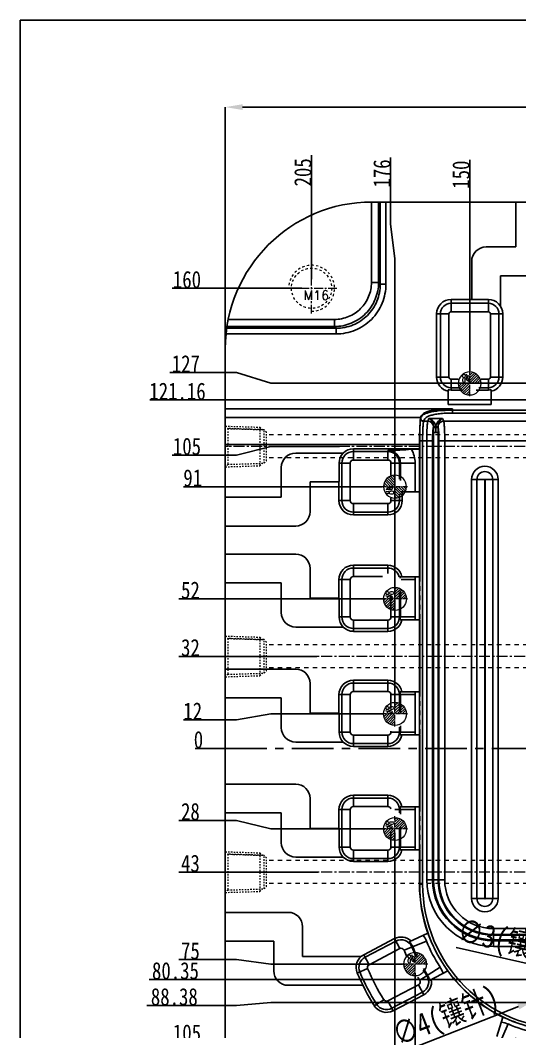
# Model space of a CAD drawing. Header units: millimetres. Extents: x -941 to 1421, y -11614 to -3210.
# Drawn here: x -297.4 to -123.7, y -6084 to -5732.3 of the extents above; entities that cross this region are included whole.
import ezdxf
from ezdxf.enums import TextEntityAlignment as Align

# ---------------------------------------------------------------- set-up
doc = ezdxf.new("R2010")
doc.units = ezdxf.units.MM
doc.header["$LTSCALE"] = 16.335
doc.header["$PDMODE"] = 3
doc.header["$PDSIZE"] = 0.3125
doc.linetypes.add('CENTER', pattern=[0.6, 0.375, -0.075, 0.075, -0.075])
doc.linetypes.add('HIDDEN', pattern=[0.2, 0.1, -0.1])
doc.layers.get('0').update_dxf_attribs({"linetype": 'CONTINUOUS'})
doc.layers.get('Defpoints').update_dxf_attribs({"linetype": 'CONTINUOUS'})
for name, color, linetype, lineweight in [('cool', 153, 'HIDDEN', 9), ('epin', 13, 'CONTINUOUS', 9), ('screw', 33, 'CONTINUOUS', 13)]:
    doc.layers.add(name, color=color, linetype=linetype, lineweight=lineweight)
doc.layers.add('DEFAULT_2', color=8, linetype='HIDDEN')
doc.styles.get("Standard").update_dxf_attribs({"font": 'txt', "width": 0.8})
doc.styles.add('TXT', font='txt.shx', dxfattribs={"bigfont": 'gbcbig.shx'})
doc.styles.add('TXT05', font='txt.shx', dxfattribs={"width": 0.5, "bigfont": 'gbcbig.shx'})
doc.dimstyles.new('ISO-25', dxfattribs={"dimtxt": 8, "dimasz": 6, "dimexe": 0, "dimexo": 0, "dimgap": 0, "dimtad": 1, "dimdsep": 46, "dimtxsty": 'Standard', "dimcen": 0, "dimclrd": 4, "dimclre": 4, "dimclrt": 6, "dimazin": 0, "dimtfac": 1, "dimtofl": 0, "dimtmove": 0, "dimatfit": 3, "dimfxl": 0, "dimarcsym": 0})

# ---------------------------------------------------------------- blocks, each defined once
blk = doc.blocks.new('screw_m16_g')
at = {"layer": 'screw', "color": 1, "linetype": 'CENTER', "ltscale": 0.497582}
for p, q in [((0, -8.8), (0, 8.8)), ((-8.8, 0), (8.8, 0))]:
    blk.add_line(p, q, dxfattribs=at)
at = {"layer": 'screw', "color": 33, "linetype": 'HIDDEN', "ltscale": 0.497582}
blk.add_circle((0, 0), 7, dxfattribs=at)
at = {"layer": 'screw', "color": 92, "linetype": 'HIDDEN', "ltscale": 0.497582}
blk.add_arc((0, 0), 8, 270, 180, dxfattribs=at)
at = {"layer": 'screw', "color": 6, "style": 'TXT'}
blk.add_text('M16', height=3.2, dxfattribs=at).set_placement((-2.72, -4))
blk = doc.blocks.new('cool_jt_f12')
at = {"layer": 'cool', "ltscale": 0.3}
for p, q in [((0, 7.0785), (0.856, 6.2225)), ((0, 7.0785), (12, 6.7035)), ((0.856, 6.2225), (0.856, -6.2225)), ((13.5, 5.827375), (0.856, 6.2225)), ((0.856, 6.2225), (13.5, 5.827375)), ((12, 6.7035), (12.856, 5.8475)), ((12, 6.7035), (12, -6.7035)), ((14.327375, 5), (13.5, 5.827375)), ((13.5, -5.827375), (13.5, 5.827375)), ((14.327375, -5), (14.327375, 5)), ((0.856, -6.2225), (0, -7.0785)), ((0, -7.0785), (12, -6.7035)), ((0.856, -6.2225), (13.5, -5.827375)), ((12, -6.7035), (12.856, -5.8475)), ((13.5, -5.827375), (14.327375, -5))]:
    blk.add_line(p, q, dxfattribs=at)
blk = doc.blocks.new('147')
at = {"layer": 'cool', "ltscale": 0.932966}
for p, q in [((229.57, -3849.57), (-211.77, -3849.57)), ((229.57, -3857.57), (-211.77, -3857.57))]:
    blk.add_line(p, q, dxfattribs=at)
at = {"layer": 'cool', "color": 1, "linetype": 'CENTER', "ltscale": 0.621977}
blk.add_line((243.9, -3853.57), (-226.1, -3853.57), dxfattribs=at)
at = {"layer": 'cool', "ltscale": 0.932966}
blk.add_blockref('cool_jt_f12', (-226.1, -3853.57), dxfattribs=at)
at = {"layer": 'cool', "ltscale": 0.932966, "rotation": 179.9999999999999}
blk.add_blockref('cool_jt_f12', (243.9, -3853.57), dxfattribs=at)
blk = doc.blocks.new('*D630')
at = {"color": 4, "lineweight": -2}
for p, q in [((-226.1, -5846.47), (-226.1, -5762.46)), ((-220.1, -5762.46), (237.9, -5762.46)), ((243.9, -5846.47), (243.9, -5762.46))]:
    blk.add_line(p, q, dxfattribs=at)
at = {"color": 4}
for points in [[(-220.1, -5761.46), (-220.1, -5763.46), (-226.1, -5762.46)], [(237.9, -5761.46), (237.9, -5763.46), (243.9, -5762.46)]]:
    blk.add_solid(points, dxfattribs=at)
at = {"layer": 'Defpoints', "color": 0}
for p in [(243.9, -5762.46), (-226.1, -5846.47), (243.9, -5846.47)]:
    blk.add_point(p, dxfattribs=at)
at = {"color": 6, "insert": (28.5, -5758.46), "char_height": 8, "attachment_point": 5}
blk.add_mtext('470', dxfattribs=at)
blk = doc.blocks.new('*D635')
at = {"color": 4, "lineweight": -2}
blk.add_line((-145.81, -6054.72), (-103.45, -6064.18), dxfattribs=at)
at = {"color": 4}
blk.add_solid([(-103.23, -6063.21), (-103.66, -6065.16), (-97.59, -6065.49)], dxfattribs=at)
at = {"layer": 'Defpoints', "color": 0}
for p in [(-97.59, -6065.49), (-94.66, -6066.14)]:
    blk.add_point(p, dxfattribs=at)
at = {"color": 6, "insert": (-126.4, -6053.64), "char_height": 8, "attachment_point": 5, "rotation": 347.4159}
blk.add_mtext('∅3(镶针)', dxfattribs=at)
blk = doc.blocks.new('*D695')
at = {"color": 4, "lineweight": -2}
blk.add_line((-219.01, -5985.47), (-236.64, -5985.47), dxfattribs=at)
at = {"layer": 'Defpoints', "color": 0}
for p in [(-234.24, -5985.47), (-219.01, -5985.47), (8.9, -5985.47)]:
    blk.add_point(p, dxfattribs=at)
at = {"color": 6, "insert": (-235.44, -5982.47), "char_height": 6, "attachment_point": 5}
blk.add_mtext('0', dxfattribs=at)
blk = doc.blocks.new('*D710')
at = {"color": 4, "lineweight": -2}
for p, q in [((-222.24, -5975.47), (-240.64, -5975.47)), ((-210.24, -5973.47), (-222.24, -5975.47)), ((-171.1, -5973.47), (-210.24, -5973.47))]:
    blk.add_line(p, q, dxfattribs=at)
at = {"layer": 'Defpoints', "color": 0}
for p in [(-234.24, -5975.47), (-171.1, -5973.47), (8.9, -5985.47)]:
    blk.add_point(p, dxfattribs=at)
at = {"color": 6, "insert": (-237.44, -5972.47), "char_height": 6, "attachment_point": 5}
blk.add_mtext('12', dxfattribs=at)
blk = doc.blocks.new('*D711')
at = {"color": 4, "lineweight": -2}
blk.add_line((-194.32, -5953.47), (-242.24, -5953.47), dxfattribs=at)
at = {"layer": 'Defpoints', "color": 0}
for p in [(-234.24, -5953.47), (-194.32, -5953.47), (8.9, -5985.47)]:
    blk.add_point(p, dxfattribs=at)
at = {"color": 6, "insert": (-238.24, -5950.47), "char_height": 6, "attachment_point": 5}
blk.add_mtext('32', dxfattribs=at)
blk = doc.blocks.new('*D712')
at = {"color": 4, "lineweight": -2}
blk.add_line((-171.5, -5933.47), (-242.24, -5933.47), dxfattribs=at)
at = {"layer": 'Defpoints', "color": 0}
for p in [(-234.24, -5933.47), (-171.5, -5933.47), (8.9, -5985.47)]:
    blk.add_point(p, dxfattribs=at)
at = {"color": 6, "insert": (-238.24, -5930.47), "char_height": 6, "attachment_point": 5}
blk.add_mtext('52', dxfattribs=at)
blk = doc.blocks.new('*D713')
at = {"color": 4, "lineweight": -2}
blk.add_line((-171.5, -5894.46), (-240.64, -5894.46), dxfattribs=at)
at = {"layer": 'Defpoints', "color": 0}
for p in [(-234.24, -5894.46), (-171.5, -5894.46), (8.9, -5985.47)]:
    blk.add_point(p, dxfattribs=at)
at = {"color": 6, "insert": (-237.44, -5891.46), "char_height": 6, "attachment_point": 5}
blk.add_mtext('91', dxfattribs=at)
blk = doc.blocks.new('*D714')
at = {"color": 4, "lineweight": -2}
for p, q in [((-210.24, -5880.47), (-222.24, -5883.47)), ((-186.42, -5880.47), (-210.24, -5880.47)), ((-222.24, -5883.47), (-244.64, -5883.47))]:
    blk.add_line(p, q, dxfattribs=at)
at = {"layer": 'Defpoints', "color": 0}
for p in [(-186.42, -5880.47), (-234.24, -5883.47), (8.9, -5985.47)]:
    blk.add_point(p, dxfattribs=at)
at = {"color": 6, "insert": (-239.44, -5880.47), "char_height": 6, "attachment_point": 5}
blk.add_mtext('105', dxfattribs=at)
blk = doc.blocks.new('*D715')
at = {"color": 4, "lineweight": -2}
for p, q in [((-222.24, -5854.72), (-245.44, -5854.72)), ((-210.24, -5858.47), (-222.24, -5854.72)), ((4.5, -5858.47), (-210.24, -5858.47))]:
    blk.add_line(p, q, dxfattribs=at)
at = {"layer": 'Defpoints', "color": 0}
for p in [(-234.24, -5854.72), (4.5, -5858.47), (8.9, -5985.47)]:
    blk.add_point(p, dxfattribs=at)
at = {"color": 6, "insert": (-239.84, -5851.72), "char_height": 6, "attachment_point": 5}
blk.add_mtext('127', dxfattribs=at)
blk = doc.blocks.new('*D716')
at = {"color": 4, "lineweight": -2}
blk.add_line((-199.5, -5825.47), (-244.64, -5825.47), dxfattribs=at)
at = {"layer": 'Defpoints', "color": 0}
for p in [(-234.24, -5825.47), (-199.5, -5825.47), (8.9, -5985.47)]:
    blk.add_point(p, dxfattribs=at)
at = {"color": 6, "insert": (-239.44, -5822.47), "char_height": 6, "attachment_point": 5}
blk.add_mtext('160', dxfattribs=at)
blk = doc.blocks.new('*D717')
at = {"color": 4, "lineweight": -2}
for p, q in [((-222.24, -6010.47), (-242.24, -6010.47)), ((-210.24, -6013.47), (-222.24, -6010.47)), ((-171.5, -6013.47), (-210.24, -6013.47))]:
    blk.add_line(p, q, dxfattribs=at)
at = {"layer": 'Defpoints', "color": 0}
for p in [(8.9, -5985.47), (-234.24, -6010.47), (-171.5, -6013.47)]:
    blk.add_point(p, dxfattribs=at)
at = {"color": 6, "insert": (-238.24, -6007.47), "char_height": 6, "attachment_point": 5}
blk.add_mtext('28', dxfattribs=at)
blk = doc.blocks.new('*D718')
at = {"color": 4, "lineweight": -2}
blk.add_line((-193.81, -6028.47), (-242.24, -6028.47), dxfattribs=at)
at = {"layer": 'Defpoints', "color": 0}
for p in [(8.9, -5985.47), (-234.24, -6028.47), (-193.81, -6028.47)]:
    blk.add_point(p, dxfattribs=at)
at = {"color": 6, "insert": (-238.24, -6025.47), "char_height": 6, "attachment_point": 5}
blk.add_mtext('43', dxfattribs=at)
blk = doc.blocks.new('*D719')
at = {"color": 4, "lineweight": -2}
blk.add_line((-90.1, -6065.82), (-252.64, -6065.82), dxfattribs=at)
at = {"layer": 'Defpoints', "color": 0}
for p in [(8.9, -5985.47), (-234.24, -6065.82), (-90.1, -6065.82)]:
    blk.add_point(p, dxfattribs=at)
at = {"color": 6, "insert": (-243.44, -6062.82), "char_height": 6, "attachment_point": 5}
blk.add_mtext('80.35', dxfattribs=at)
blk = doc.blocks.new('*D720')
at = {"color": 4, "lineweight": -2}
for p, q in [((-222.24, -6058.88), (-242.24, -6058.88)), ((-210.24, -6060.47), (-222.24, -6058.88)), ((-164.5, -6060.47), (-210.24, -6060.47))]:
    blk.add_line(p, q, dxfattribs=at)
at = {"layer": 'Defpoints', "color": 0}
for p in [(8.9, -5985.47), (-234.24, -6058.88), (-164.5, -6060.47)]:
    blk.add_point(p, dxfattribs=at)
at = {"color": 6, "insert": (-238.24, -6055.88), "char_height": 6, "attachment_point": 5}
blk.add_mtext('75', dxfattribs=at)
blk = doc.blocks.new('*D721')
at = {"color": 4, "lineweight": -2}
for p, q in [((-210.24, -6073.85), (-222.24, -6074.85)), ((-90.35, -6073.85), (-210.24, -6073.85)), ((-222.24, -6074.85), (-253.44, -6074.85))]:
    blk.add_line(p, q, dxfattribs=at)
at = {"layer": 'Defpoints', "color": 0}
for p in [(8.9, -5985.47), (-90.35, -6073.85), (-234.24, -6074.85)]:
    blk.add_point(p, dxfattribs=at)
at = {"color": 6, "insert": (-243.84, -6071.85), "char_height": 6, "attachment_point": 5}
blk.add_mtext('88.38', dxfattribs=at)
blk = doc.blocks.new('*D722')
at = {"color": 4, "lineweight": -2}
for p, q in [((-222.24, -6087.46), (-244.64, -6087.46)), ((-210.24, -6090.47), (-222.24, -6087.46)), ((-129.5, -6090.47), (-210.24, -6090.47))]:
    blk.add_line(p, q, dxfattribs=at)
at = {"layer": 'Defpoints', "color": 0}
for p in [(8.9, -5985.47), (-234.24, -6087.46), (-129.5, -6090.47)]:
    blk.add_point(p, dxfattribs=at)
at = {"color": 6, "insert": (-239.44, -6084.46), "char_height": 6, "attachment_point": 5}
blk.add_mtext('105', dxfattribs=at)
blk = doc.blocks.new('*D723')
at = {"color": 4, "lineweight": -2}
for p, q in [((-222.24, -6094.97), (-251.04, -6094.97)), ((-210.24, -6093.97), (-222.24, -6094.97)), ((-17.5, -6093.97), (-210.24, -6093.97))]:
    blk.add_line(p, q, dxfattribs=at)
at = {"layer": 'Defpoints', "color": 0}
for p in [(8.9, -5985.47), (-234.24, -6094.97), (-17.5, -6093.97)]:
    blk.add_point(p, dxfattribs=at)
at = {"color": 6, "insert": (-242.64, -6091.97), "char_height": 6, "attachment_point": 5}
blk.add_mtext('108.5', dxfattribs=at)
blk = doc.blocks.new('*D724')
at = {"color": 4, "lineweight": -2}
blk.add_line((-188.6, -6110.47), (-245.44, -6110.47), dxfattribs=at)
at = {"layer": 'Defpoints', "color": 0}
for p in [(8.9, -5985.47), (-234.24, -6110.47), (-188.6, -6110.47)]:
    blk.add_point(p, dxfattribs=at)
at = {"color": 6, "insert": (-239.84, -6107.47), "char_height": 6, "attachment_point": 5}
blk.add_mtext('125', dxfattribs=at)
blk = doc.blocks.new('*D725')
at = {"color": 4, "lineweight": -2}
blk.add_line((-204.9, -6145.47), (-244.64, -6145.47), dxfattribs=at)
at = {"layer": 'Defpoints', "color": 0}
for p in [(8.9, -5985.47), (-234.24, -6145.47), (-204.9, -6145.47)]:
    blk.add_point(p, dxfattribs=at)
at = {"color": 6, "insert": (-239.44, -6142.47), "char_height": 6, "attachment_point": 5}
blk.add_mtext('160', dxfattribs=at)
blk = doc.blocks.new('*D701')
at = {"color": 4, "lineweight": -2}
blk.add_line((-125.1, -6092.39), (-125.1, -6194.08), dxfattribs=at)
at = {"layer": 'Defpoints', "color": 0}
for p in [(8.9, -5985.47), (-125.1, -6092.39), (-125.1, -6182.88)]:
    blk.add_point(p, dxfattribs=at)
at = {"color": 6, "insert": (-128.1, -6188.48), "char_height": 6, "attachment_point": 5, "rotation": 90}
blk.add_mtext('134', dxfattribs=at)
blk = doc.blocks.new('*D702')
at = {"color": 4, "lineweight": -2}
for p, q in [((-160.1, -6063.67), (-160.1, -6158.88)), ((-160.1, -6158.88), (-161.1, -6170.88)), ((-161.1, -6170.88), (-161.1, -6194.08))]:
    blk.add_line(p, q, dxfattribs=at)
at = {"layer": 'Defpoints', "color": 0}
for p in [(8.9, -5985.47), (-160.1, -6063.67), (-161.1, -6182.88)]:
    blk.add_point(p, dxfattribs=at)
at = {"color": 6, "insert": (-164.1, -6188.48), "char_height": 6, "attachment_point": 5, "rotation": 90}
blk.add_mtext('169', dxfattribs=at)
blk = doc.blocks.new('*D703')
at = {"color": 4, "lineweight": -2}
for p, q in [((-167.1, -6014.87), (-167.1, -6158.88)), ((-167.1, -6158.88), (-168.6, -6170.88)), ((-168.6, -6170.88), (-168.6, -6194.08))]:
    blk.add_line(p, q, dxfattribs=at)
at = {"layer": 'Defpoints', "color": 0}
for p in [(8.9, -5985.47), (-167.1, -6014.87), (-168.6, -6182.88)]:
    blk.add_point(p, dxfattribs=at)
at = {"color": 6, "insert": (-171.6, -6188.48), "char_height": 6, "attachment_point": 5, "rotation": 90}
blk.add_mtext('176', dxfattribs=at)
blk = doc.blocks.new('*D704')
at = {"color": 4, "lineweight": -2}
blk.add_line((-196.1, -6141.94), (-196.1, -6194.88), dxfattribs=at)
at = {"layer": 'Defpoints', "color": 0}
for p in [(8.9, -5985.47), (-196.1, -6141.94), (-196.1, -6182.88)]:
    blk.add_point(p, dxfattribs=at)
at = {"color": 6, "insert": (-199.1, -6188.88), "char_height": 6, "attachment_point": 5, "rotation": 90}
blk.add_mtext('205', dxfattribs=at)
blk = doc.blocks.new('*D707')
at = {"color": 4, "lineweight": -2}
blk.add_line((-141.1, -5854.16), (-141.1, -5780.75), dxfattribs=at)
at = {"layer": 'Defpoints', "color": 0}
for p in [(-141.1, -5791.15), (-141.1, -5854.16), (8.9, -5985.47)]:
    blk.add_point(p, dxfattribs=at)
at = {"color": 6, "insert": (-144.1, -5785.95), "char_height": 6, "attachment_point": 5, "rotation": 90}
blk.add_mtext('150', dxfattribs=at)
blk = doc.blocks.new('*D708')
at = {"color": 4, "lineweight": -2}
for p, q in [((-168.6, -5803.15), (-168.6, -5779.95)), ((-167.1, -5815.15), (-168.6, -5803.15)), ((-167.1, -5971.07), (-167.1, -5815.15))]:
    blk.add_line(p, q, dxfattribs=at)
at = {"layer": 'Defpoints', "color": 0}
for p in [(-168.6, -5791.15), (-167.1, -5971.07), (8.9, -5985.47)]:
    blk.add_point(p, dxfattribs=at)
at = {"color": 6, "insert": (-171.6, -5785.55), "char_height": 6, "attachment_point": 5, "rotation": 90}
blk.add_mtext('176', dxfattribs=at)
blk = doc.blocks.new('*D709')
at = {"color": 4, "lineweight": -2}
blk.add_line((-196.1, -5822.3), (-196.1, -5779.15), dxfattribs=at)
at = {"layer": 'Defpoints', "color": 0}
for p in [(-196.1, -5791.15), (-196.1, -5822.3), (8.9, -5985.47)]:
    blk.add_point(p, dxfattribs=at)
at = {"color": 6, "insert": (-199.1, -5785.15), "char_height": 6, "attachment_point": 5, "rotation": 90}
blk.add_mtext('205', dxfattribs=at)
blk = doc.blocks.new('*D847')
at = {"color": 4, "lineweight": -2}
blk.add_line((-106.68, -5864.31), (-252.33, -5864.31), dxfattribs=at)
at = {"layer": 'Defpoints', "color": 0}
for p in [(-233.13, -5864.31), (-106.68, -5864.31), (8.9, -5985.47)]:
    blk.add_point(p, dxfattribs=at)
at = {"color": 6, "insert": (-242.73, -5861.31), "char_height": 6, "attachment_point": 5}
blk.add_mtext('121.16', dxfattribs=at)
blk = doc.blocks.new('*D850')
at = {"color": 4, "lineweight": -2}
blk.add_line((-164.61, -6091.04), (-124.18, -6075.26), dxfattribs=at)
at = {"color": 4}
blk.add_solid([(-124.55, -6074.33), (-123.82, -6076.19), (-118.59, -6073.07)], dxfattribs=at)
at = {"layer": 'Defpoints', "color": 0}
for p in [(-118.59, -6073.07), (-114.87, -6071.62)]:
    blk.add_point(p, dxfattribs=at)
at = {"color": 6, "insert": (-149.12, -6079.31), "char_height": 8, "attachment_point": 5, "rotation": 21.324}
blk.add_mtext('∅4(镶针)', dxfattribs=at)
blk = doc.blocks.new('epin_ejp_8')
at = {"layer": 'epin'}
h = blk.add_hatch(dxfattribs=at)
h.set_pattern_fill('_ANSI31', color=123, scale=0.2, angle=90, style=0)
h.set_pattern_definition([(135, (-263.1036, 1313.3417), (-0.4490128, -0.4490128), [])])
h.paths.add_polyline_path([(0, 4, 0.414214), (-4, 0), (0, 0)])
h.paths.add_polyline_path([(4, 0), (0, 0), (0, -4, 0.414214)])
at = {"layer": 'epin', "color": 1, "linetype": 'CENTER', "ltscale": 0.248791}
for p, q in [((0, -4.4), (0, 4.4)), ((-4.4, 0), (4.4, 0))]:
    blk.add_line(p, q, dxfattribs=at)
at = {"layer": 'epin'}
blk.add_circle((0, 0), 4, dxfattribs=at)
at = {"layer": 'epin', "color": 6, "style": 'TXT05', "width": 0.5}
blk.add_text('%%c8', height=2.8, dxfattribs=at).set_placement((1.33, 1.8), align=Align.MIDDLE)
blk = doc.blocks.new('epin_ejp_6')
at = {"layer": 'epin'}
h = blk.add_hatch(dxfattribs=at)
h.set_pattern_fill('_ANSI31', color=123, scale=0.15, angle=90, style=0)
h.set_pattern_definition([(135, (89.59405, 3806.95057), (-0.336759605, -0.336759605), [])])
h.paths.add_polyline_path([(0, 3, 0.414214), (-3, 0), (0, 0)])
h.paths.add_polyline_path([(3, 0), (0, 0), (0, -3, 0.414214)])
at = {"layer": 'epin', "color": 1, "linetype": 'CENTER', "ltscale": 0.186593}
for p, q in [((-3.3, 0), (3.3, 0)), ((0, -3.3), (0, 3.3))]:
    blk.add_line(p, q, dxfattribs=at)
at = {"layer": 'epin'}
blk.add_circle((0, 0), 3, dxfattribs=at)
at = {"layer": 'epin', "color": 6, "style": 'TXT05', "width": 0.5}
blk.add_text('%%c6', height=2.1, dxfattribs=at).set_placement((0.12, 0.3))
blk = doc.blocks.new('1236')
at = {"layer": 'epin', "color": 4, "xscale": -1}
for p in [(-3624.72, 4287.35), (-3554.72, 4287.45), (-3514.72, 4287.45)]:
    blk.add_blockref('epin_ejp_8', p, dxfattribs=at)
at = {"layer": 'epin', "color": 4}
for p in [(-3474.72, 4287.45), (-3434.72, 4287.45), (-3394.72, 4287.45), (-3324.72, 4287.35)]:
    blk.add_blockref('epin_ejp_8', p, dxfattribs=at)
at = {"layer": 'epin', "color": 4, "xscale": -1}
for p, rotation in [((-3650.72, 4251.45), 90), ((-3298.72, 4212.45), 270), ((-3298.72, 4172.45), 270), ((-3298.72, 4132.45), 270)]:
    blk.add_blockref('epin_ejp_8', p, dxfattribs=dict(at, rotation=rotation))
at = {"layer": 'epin', "color": 4}
for p, rotation in [((-3298.72, 4251.45), 270), ((-3650.72, 4212.45), 90), ((-3650.72, 4172.45), 90), ((-3650.72, 4132.45), 90)]:
    blk.add_blockref('epin_ejp_8', p, dxfattribs=dict(at, rotation=rotation))
at = {"layer": 'epin', "xscale": -1}
for p in [(-3643.72, 4085.45), (-3608.72, 4055.45), (-3452.72, 4051.95), (-3404.72, 4051.95)]:
    blk.add_blockref('epin_ejp_8', p, dxfattribs=at)
at = {"layer": 'epin'}
for name, p in [('epin_ejp_8', (-3305.72, 4085.45)), ('epin_ejp_6', (-3571.22, 4072.06)), ('epin_ejp_6', (-3378.22, 4072.06)), ('epin_ejp_8', (-3340.72, 4055.45)), ('epin_ejp_8', (-3544.72, 4051.95)), ('epin_ejp_8', (-3496.72, 4051.95))]:
    blk.add_blockref(name, p, dxfattribs=at)

msp = doc.modelspace()

# ---------------------------------------------------------------- linework, layer by layer
at = {"color": 7, "linetype": 'Continuous'}
for p, q in [((-175.277, -5823.421), (-175.277, -5795.468)), ((-175.104, -5795.468), (192.896, -5795.468)), ((-172.802, -5823.421), (-172.802, -5795.468)), ((-172.222, -5824.001), (-172.222, -5795.468)), ((-170.241, -5824.001), (-170.241, -5795.468)), ((-125.039, -5795.468), (-125.039, -5811.108)), ((-125.039, -5811.108), (-135.408, -5811.108)), ((-140.408, -5816.108), (-140.408, -5829.351)), ((-130.408, -5831.665), (-130.408, -5821.108)), ((-130.408, -5821.108), (-120.039, -5821.108)), ((-175.277, -5823.421), (-172.802, -5823.421)), ((-172.802, -5823.421), (-172.222, -5824.001)), ((-170.241, -5824.001), (-172.222, -5824.001)), ((-147.604, -5833.632), (-147.604, -5829.351)), ((-134.604, -5829.369), (-147.604, -5829.351)), ((-147.604, -5830.677), (-134.604, -5830.677)), ((-134.604, -5833.632), (-134.604, -5829.369)), ((-152.604, -5834.351), (-152.604, -5856.351)), ((-148.323, -5834.351), (-152.604, -5834.351)), ((-151.278, -5856.351), (-151.278, -5834.351)), ((-148.323, -5856.351), (-148.323, -5834.351)), ((-147.604, -5833.632), (-134.604, -5833.632)), ((-133.885, -5834.351), (-133.885, -5856.351)), ((-129.604, -5834.351), (-133.885, -5834.351)), ((-130.93, -5834.351), (-130.93, -5856.351)), ((-129.604, -5856.351), (-129.604, -5834.351)), ((-225.079, -5836.294), (-188.151, -5836.294)), ((-188.151, -5836.294), (-188.151, -5838.77)), ((-225.845, -5841.331), (-187.571, -5841.331)), ((-225.605, -5839.35), (-187.571, -5839.35)), ((-225.52, -5838.77), (-188.151, -5838.77)), ((-188.151, -5838.77), (-187.571, -5839.35)), ((-187.571, -5841.331), (-187.571, -5839.35)), ((-226.104, -6124.468), (-226.104, -5846.468)), ((-148.323, -5856.351), (-152.604, -5856.351)), ((-147.604, -5860.862), (-147.604, -5857.071)), ((-145.074, -5857.071), (-147.604, -5857.071)), ((-134.604, -5857.071), (-137.134, -5857.071)), ((-134.604, -5860.862), (-134.604, -5857.071)), ((-129.604, -5856.351), (-133.885, -5856.351)), ((-148.604, -5860.738), (-148.604, -5865.851)), ((-144.257, -5860.025), (-147.604, -5860.025)), ((-143.365, -5860.862), (-147.604, -5860.862)), ((-134.604, -5860.862), (-138.843, -5860.862)), ((-134.604, -5860.025), (-137.952, -5860.025)), ((-133.604, -5865.851), (-133.604, -5860.738)), ((-133.604, -5865.851), (-148.604, -5865.851)), ((-147.129, -5867.354), (-226.104, -5867.354)), ((-158.158, -5870.393), (-226.104, -5870.393)), ((-147.129, -5868.859), (-147.129, -5867.354)), ((164.921, -5867.876), (-147.129, -5867.876)), ((-147.129, -5868.859), (164.921, -5868.859)), ((-158.169, -5870.437), (-158.169, -5870.762)), ((-155.684, -5871.671), (-157.148, -5871.671)), ((-155.684, -5871.671), (-155.296, -5870.727)), ((-150.522, -5870.727), (-155.296, -5870.727)), ((-150.522, -5870.727), (-150.134, -5871.671)), ((167.926, -5871.671), (-150.134, -5871.671)), ((-153.727, -5875.643), (-153.727, -6031.143)), ((-153.693, -5875.643), (-152.091, -5875.643)), ((-152.091, -6031.143), (-152.091, -5875.643)), ((-158.558, -5879.793), (-226.104, -5879.793)), ((-158.558, -5881.273), (-158.558, -5879.793)), ((-158.486, -5878.55), (-158.486, -5925.758)), ((-158.486, -5878.552), (-154.03, -5878.552)), ((-157.483, -6032.65), (-157.483, -5878.552)), ((-156.032, -5878.552), (-156.032, -6031.143)), ((-154.03, -6031.143), (-154.03, -5878.552)), ((-151.788, -5878.552), (-151.788, -6031.143)), ((-151.788, -5878.552), (169.58, -5878.552)), ((-149.786, -6031.143), (-149.786, -5878.552)), ((-185.112, -5882.773), (-201.631, -5882.773)), ((-181.566, -5885.201), (-181.566, -5881.273)), ((-158.558, -5881.273), (-181.566, -5881.273)), ((-181.566, -5882.246), (-169.566, -5882.246)), ((-169.566, -5885.201), (-169.566, -5881.918)), ((-158.516, -5881.414), (-161.402, -5881.414)), ((-158.516, -5881.414), (-158.558, -5881.273)), ((-158.516, -5896.273), (-158.516, -5881.414)), ((-206.631, -5887.773), (-206.631, -5898.142)), ((-186.548, -5886.273), (-186.566, -5899.273)), ((-182.638, -5886.273), (-186.548, -5886.273)), ((-185.592, -5899.273), (-185.592, -5886.273)), ((-182.638, -5899.273), (-182.638, -5886.273)), ((-181.566, -5885.201), (-169.566, -5885.201)), ((-168.493, -5886.273), (-168.493, -5890.464)), ((-160.066, -5886.273), (-168.493, -5886.273)), ((-165.539, -5886.273), (-165.539, -5891.893)), ((-165.211, -5892.345), (-165.211, -5886.273)), ((-160.066, -5896.273), (-160.066, -5886.273)), ((-196.631, -5903.142), (-196.631, -5892.773)), ((-196.631, -5892.773), (-186.566, -5892.773)), ((-140.43, -5891.95), (-140.43, -6037.675)), ((-140.43, -5891.95), (-135.891, -5891.95)), ((-138.577, -5891.95), (-138.577, -6037.675)), ((-135.891, -6037.675), (-135.891, -5891.95)), ((-135.757, -5891.95), (-135.757, -6037.675)), ((-135.757, -5891.95), (-131.218, -5891.95)), ((-133.071, -6037.675), (-133.071, -5891.95)), ((-131.218, -6037.675), (-131.218, -5891.95)), ((-226.104, -5898.142), (-206.631, -5898.142)), ((-168.493, -5898.461), (-168.493, -5899.273)), ((-165.539, -5897.033), (-165.539, -5899.273)), ((-158.558, -5896.273), (-165.037, -5896.273)), ((-164.566, -5899.273), (-164.566, -5896.273)), ((-158.558, -5925.758), (-158.558, -5896.273)), ((-182.638, -5899.273), (-186.566, -5899.273)), ((-181.566, -5904.273), (-181.566, -5900.345)), ((-169.566, -5900.345), (-181.566, -5900.345)), ((-169.566, -5904.273), (-169.566, -5900.345)), ((-164.566, -5899.273), (-168.493, -5899.273)), ((-169.566, -5903.299), (-181.566, -5903.299)), ((-181.566, -5904.273), (-169.566, -5904.273)), ((-226.104, -5908.142), (-201.631, -5908.142)), ((-226.104, -5917.889), (-201.631, -5917.889)), ((-196.631, -5933.258), (-196.631, -5922.889)), ((-181.566, -5925.686), (-181.566, -5921.758)), ((-169.566, -5921.758), (-181.566, -5921.758)), ((-181.566, -5922.731), (-169.566, -5922.731)), ((-169.566, -5924.585), (-169.566, -5921.758)), ((-181.566, -5925.686), (-171.478, -5925.686)), ((-158.558, -5925.758), (-165.327, -5925.758)), ((-158.516, -5940.758), (-158.516, -5925.758)), ((-226.104, -5927.889), (-206.631, -5927.889)), ((-206.631, -5927.889), (-206.631, -5938.258)), ((-186.566, -5926.758), (-186.548, -5939.758)), ((-182.638, -5926.758), (-186.566, -5926.758)), ((-185.592, -5939.758), (-185.592, -5926.758)), ((-182.638, -5939.758), (-182.638, -5926.758)), ((-164.988, -5926.758), (-160.066, -5926.758)), ((-160.066, -5939.758), (-160.066, -5926.758)), ((-186.548, -5933.258), (-196.631, -5933.258)), ((-168.493, -5932.466), (-168.493, -5939.758)), ((-165.539, -5931.038), (-165.539, -5939.758)), ((-165.211, -5939.758), (-165.211, -5930.585)), ((-182.638, -5939.758), (-186.548, -5939.758)), ((-160.066, -5939.758), (-168.493, -5939.758)), ((-201.631, -5943.258), (-185.112, -5943.258)), ((-181.566, -5944.758), (-181.566, -5940.83)), ((-169.566, -5940.83), (-181.566, -5940.83)), ((-169.566, -5943.784), (-181.566, -5943.784)), ((-169.566, -5944.758), (-169.566, -5940.83)), ((-158.558, -5940.758), (-165.327, -5940.758)), ((-158.558, -5965.758), (-158.558, -5940.758)), ((-158.486, -5940.758), (-158.486, -5965.758)), ((-181.566, -5944.758), (-169.566, -5944.758)), ((-226.104, -5957.889), (-201.631, -5957.889)), ((-181.566, -5965.686), (-181.566, -5961.758)), ((-169.566, -5961.758), (-181.566, -5961.758)), ((-169.566, -5965.686), (-169.566, -5961.758)), ((-196.631, -5973.258), (-196.631, -5962.889)), ((-181.566, -5962.731), (-169.566, -5962.731)), ((-226.104, -5967.889), (-206.631, -5967.889)), ((-206.631, -5967.889), (-206.631, -5978.258)), ((-186.566, -5966.758), (-186.548, -5979.758)), ((-182.638, -5966.758), (-186.566, -5966.758)), ((-185.592, -5979.758), (-185.592, -5966.758)), ((-182.638, -5979.758), (-182.638, -5966.758)), ((-181.566, -5965.686), (-169.566, -5965.686)), ((-168.493, -5966.758), (-168.493, -5971.469)), ((-160.066, -5966.758), (-168.493, -5966.758)), ((-165.539, -5966.758), (-165.539, -5972.897)), ((-158.558, -5965.758), (-165.327, -5965.758)), ((-165.211, -5973.35), (-165.211, -5966.758)), ((-160.066, -5979.758), (-160.066, -5966.758)), ((-158.516, -5980.758), (-158.516, -5965.758)), ((-186.548, -5973.258), (-196.631, -5973.258)), ((-165.539, -5978.038), (-165.539, -5979.758)), ((-165.211, -5979.758), (-165.211, -5977.585)), ((-182.638, -5979.758), (-186.548, -5979.758)), ((-181.566, -5984.758), (-181.566, -5980.83)), ((-169.566, -5980.83), (-181.566, -5980.83)), ((-169.566, -5984.758), (-169.566, -5980.83)), ((-168.493, -5979.466), (-168.493, -5979.758)), ((-160.066, -5979.758), (-168.493, -5979.758)), ((-158.558, -5980.758), (-165.327, -5980.758)), ((-158.558, -6005.758), (-158.558, -5980.758)), ((-158.486, -5980.758), (-158.486, -6005.758)), ((-201.631, -5983.258), (-185.112, -5983.258)), ((-169.566, -5983.784), (-181.566, -5983.784)), ((-181.566, -5984.758), (-169.566, -5984.758)), ((-226.104, -5997.889), (-201.631, -5997.889)), ((-196.631, -6013.258), (-196.631, -6002.889)), ((-181.566, -6005.686), (-181.566, -6001.758)), ((-169.566, -6001.758), (-181.566, -6001.758)), ((-181.566, -6002.731), (-169.566, -6002.731)), ((-169.566, -6005.686), (-169.566, -6001.758)), ((-186.566, -6006.758), (-186.548, -6019.758)), ((-182.638, -6006.758), (-186.566, -6006.758)), ((-185.592, -6019.758), (-185.592, -6006.758)), ((-182.638, -6019.758), (-182.638, -6006.758)), ((-181.566, -6005.686), (-169.566, -6005.686)), ((-160.066, -6006.758), (-167.109, -6006.758)), ((-165.539, -6006.758), (-165.539, -6007.897)), ((-158.558, -6005.758), (-165.327, -6005.758)), ((-165.211, -6008.35), (-165.211, -6006.758)), ((-160.066, -6019.758), (-160.066, -6006.758)), ((-158.516, -6020.758), (-158.516, -6005.758)), ((-226.104, -6007.889), (-206.631, -6007.889)), ((-206.631, -6007.889), (-206.631, -6018.258)), ((-186.548, -6013.258), (-196.631, -6013.258)), ((-168.493, -6014.466), (-168.493, -6019.758)), ((-165.539, -6013.038), (-165.539, -6019.758)), ((-165.211, -6019.758), (-165.211, -6012.585)), ((-182.638, -6019.758), (-186.548, -6019.758)), ((-181.566, -6024.758), (-181.566, -6020.83)), ((-169.566, -6020.83), (-181.566, -6020.83)), ((-169.566, -6024.758), (-169.566, -6020.83)), ((-160.066, -6019.758), (-168.493, -6019.758)), ((-158.558, -6020.758), (-165.327, -6020.758)), ((-158.558, -6032.65), (-158.558, -6020.758)), ((-158.486, -6020.758), (-158.486, -6032.65)), ((-201.631, -6023.258), (-185.112, -6023.258)), ((-169.566, -6023.784), (-181.566, -6023.784)), ((-181.566, -6024.758), (-169.566, -6024.758)), ((-153.727, -6031.143), (-156.032, -6031.143)), ((-149.786, -6031.143), (-153.693, -6031.143)), ((-157.483, -6032.65), (-158.558, -6032.65)), ((-135.891, -6037.675), (-140.43, -6037.675)), ((-131.218, -6037.675), (-135.757, -6037.675)), ((-226.104, -6042.461), (-204.237, -6042.461)), ((-199.237, -6057.83), (-199.237, -6047.461)), ((-155.648, -6049.694), (-162.134, -6052.718)), ((-132.809, -6050.425), (-132.809, -6048.119)), ((150.601, -6048.119), (-132.809, -6048.119)), ((-226.104, -6052.461), (-209.237, -6052.461)), ((-209.237, -6052.461), (-209.237, -6062.83)), ((-167.261, -6051.611), (-177.94, -6057.187)), ((-177.489, -6058.05), (-166.811, -6052.474)), ((-165.443, -6055.093), (-167.261, -6051.611)), ((-156.14, -6052.476), (-163.953, -6055.641)), ((-132.809, -6050.122), (150.601, -6050.122)), ((150.601, -6050.425), (-132.809, -6050.425)), ((-132.809, -6054.366), (-132.809, -6050.459)), ((-132.809, -6052.061), (-103.884, -6052.061)), ((-104.065, -6052.363), (-132.809, -6052.363)), ((-176.122, -6060.669), (-165.443, -6055.093)), ((-132.809, -6054.366), (-102.058, -6054.366)), ((-178.86, -6057.83), (-199.237, -6057.83)), ((-176.122, -6060.669), (-177.94, -6057.187)), ((-176.613, -6062.037), (-180.214, -6063.562)), ((-158.494, -6066.095), (-151.434, -6061.493)), ((-148.764, -6062.822), (-155.074, -6066.117)), ((-204.237, -6067.83), (-178.276, -6067.83)), ((-158.896, -6067.63), (-169.575, -6073.207)), ((-157.529, -6070.249), (-168.207, -6075.826)), ((-157.078, -6071.112), (-158.896, -6067.63)), ((-170.978, -6072.828), (-174.302, -6074.921)), ((-167.757, -6076.689), (-169.575, -6073.207)), ((-167.757, -6076.689), (-157.078, -6071.112)), ((-131.691, -6085.687), (-129.56, -6078.896)), ((-131.067, -6089.05), (-127.779, -6081.287))]:
    msp.add_line(p, q, dxfattribs=at)
at = {"color": 1, "linetype": 'CENTER', "ltscale": 2.363514}
msp.add_line((-226.104, -5985.468), (243.896, -5985.468), dxfattribs=at)
msp.add_lwpolyline([(-297.432, -5732.258), (503.564, -5732.258), (503.564, -6283.956), (-297.432, -6283.956)], close=True)
at = {"color": 7, "linetype": 'Continuous'}
for centre, radius, start, end in [((-175.104, -5846.468), 51, 90, 179.99993), ((-135.408, -5816.108), 5, 90, 180), ((-147.604, -5834.351), 5, 90, 180), ((-147.604, -5834.351), 3.674, 90, 180), ((-134.604, -5834.351), 4.982, 0, 90), ((-134.604, -5834.351), 3.674, 0, 90), ((-147.604, -5834.351), 0.719, 90, 180), ((-134.604, -5834.351), 0.719, 0, 90), ((-147.604, -5856.351), 5, 180, 258.46304), ((-147.604, -5856.351), 3.674, 180, 270), ((-147.604, -5856.351), 0.719, 180, 270), ((-134.604, -5856.351), 3.674, 270, 0), ((-134.604, -5856.351), 0.719, 270, 0), ((-134.604, -5856.351), 5, 281.53696, 0), ((-157.149, -5870.664), 1.045, 164.95951, 167.48018), ((-91.922, -5875.596), 61.805, 178.22206, 180.04347), ((-156.684, -5873.532), 2.991, 357.19844, 1.69922), ((-149.132, -5873.532), 2.993, 178.30576, 182.8034), ((-216.175, -5875.633), 64.084, 359.99174, 1.74838), ((-174.979, -5874.163), 22.071, 359.50236, 0.55751), ((-201.631, -5887.773), 5, 90, 180), ((-181.566, -5886.273), 4.982, 90, 180), ((-181.566, -5886.273), 4.027, 90, 180), ((-169.566, -5886.273), 4.355, 0, 90), ((-169.566, -5886.273), 4.027, 0, 90), ((-169.565, -5886.273), 9.499, 359.99891, 30.7627), ((-181.566, -5886.273), 1.072, 90, 180), ((-169.566, -5886.273), 1.072, 0, 90), ((-135.824, -5891.95), 4.606, 0, 180), ((-135.824, -5891.95), 2.753, 0.00013, 179.99987), ((-135.824, -5891.95), 0.0669, 0, 180), ((-181.566, -5899.273), 5, 180, 270), ((-181.566, -5899.273), 4.027, 180, 270), ((-181.566, -5899.273), 1.072, 180, 270), ((-169.566, -5899.273), 5, 270, 0), ((-169.566, -5899.273), 4.027, 270, 0), ((-169.566, -5899.273), 1.072, 270, 0), ((-201.631, -5903.142), 5, 270, 0), ((-201.631, -5922.889), 5, 0, 90), ((-181.566, -5926.758), 5, 90, 180), ((-181.566, -5926.758), 4.027, 90, 180), ((-169.566, -5926.758), 5, 11.53696, 90), ((-169.566, -5926.758), 4.027, 14.45168, 90), ((-181.566, -5926.758), 1.072, 90, 180), ((-169.566, -5926.758), 4.355, 5.84599, 13.27498), ((-169.572, -5926.758), 9.507, 0.00212, 6.04021), ((-201.631, -5938.258), 5, 180, 270), ((-181.566, -5939.758), 4.982, 180, 270), ((-181.566, -5939.758), 4.027, 180, 270), ((-181.566, -5939.758), 1.072, 180, 270), ((-169.566, -5939.758), 4.027, 270, 0), ((-169.566, -5939.758), 1.072, 270, 0), ((-169.566, -5939.758), 4.355, 346.72502, 0), ((-169.566, -5939.758), 9.5, 353.95767, 0), ((-169.566, -5939.758), 5, 270, 348.46304), ((-201.631, -5962.889), 5, 0, 90), ((-181.566, -5966.758), 5, 90, 180), ((-169.566, -5966.758), 5, 11.53696, 90), ((-181.566, -5966.758), 4.027, 90, 180), ((-169.566, -5966.758), 4.027, 0, 90), ((-181.566, -5966.758), 1.072, 90, 180), ((-169.566, -5966.758), 1.072, 0, 90), ((-169.566, -5966.758), 4.355, 0, 13.27498), ((-169.572, -5966.758), 9.507, 0.00212, 6.04021), ((-201.631, -5978.258), 5, 180, 270), ((-181.566, -5979.758), 4.982, 180, 270), ((-181.566, -5979.758), 4.027, 180, 270), ((-181.566, -5979.758), 1.072, 180, 270), ((-169.566, -5979.758), 4.027, 270, 0), ((-169.566, -5979.758), 1.072, 270, 0), ((-169.566, -5979.758), 5, 270, 348.46304), ((-169.566, -5979.758), 4.355, 346.72502, 0), ((-169.566, -5979.758), 9.5, 353.95767, 0), ((-201.631, -6002.889), 5, 0, 90), ((-181.566, -6006.758), 5, 90, 180), ((-181.566, -6006.758), 4.027, 90, 180), ((-169.566, -6006.758), 5, 11.53696, 90), ((-169.566, -6006.758), 4.027, 0, 90), ((-181.566, -6006.758), 1.072, 90, 180), ((-169.566, -6006.758), 1.072, 15.65932, 90), ((-169.566, -6006.758), 4.355, 0, 13.27498), ((-169.572, -6006.758), 9.507, 0.00212, 6.04021), ((-201.631, -6018.258), 5, 180, 270), ((-181.566, -6019.758), 4.982, 180, 270), ((-181.566, -6019.758), 4.027, 180, 270), ((-181.566, -6019.758), 1.072, 180, 270), ((-169.566, -6019.758), 4.027, 270, 0), ((-169.566, -6019.758), 1.072, 270, 0), ((-169.566, -6019.758), 5, 270, 348.46304), ((-169.566, -6019.758), 4.355, 346.72502, 0), ((-169.566, -6019.758), 9.5, 353.95767, 0), ((-132.809, -6031.143), 23.223, 180, 270), ((-132.809, -6031.143), 21.221, 180, 270), ((-132.809, -6031.143), 20.884, 180, 270), ((-132.809, -6031.143), 19.282, 180, 270), ((-132.809, -6031.143), 18.979, 180, 270), ((-132.809, -6031.143), 16.977, 180, 270), ((-107.182, -6032.65), 51.376, 180, 199.37511), ((-107.182, -6032.65), 51.305, 180, 199.37431), ((-107.182, -6032.65), 50.301, 180, 270), ((-135.824, -6037.675), 4.606, 180, 360), ((-135.824, -6037.675), 2.753, 180.00013, 359.99987), ((-135.824, -6037.675), 0.0669, 180, 0), ((-204.237, -6047.461), 5, 0, 90), ((-107.182, -6032.65), 51.334, 199.37051, 215.97139), ((-164.947, -6056.043), 5, 46.40058, 117.57306), ((-164.947, -6056.043), 4.027, 22.04853, 117.57306), ((-164.947, -6056.043), 4.355, 22.04853, 49.76784), ((-164.978, -6056.06), 9.535, 22.0747, 36.04461), ((-107.182, -6032.647), 52.823, 202.04853, 213.09759), ((-164.947, -6056.043), 1.072, 22.04853, 117.57306), ((-107.182, -6032.647), 61.251, 202.04853, 204.3791), ((-107.182, -6032.647), 58.297, 202.04853, 205.42395), ((-107.182, -6032.647), 57.969, 202.04853, 205.77874), ((-175.626, -6061.619), 4.982, 117.57306, 202.94264), ((-175.626, -6061.619), 4.027, 117.57306, 202.94264), ((-204.237, -6062.83), 5, 180, 270), ((-107.182, -6032.647), 79.306, 202.94264, 212.20349), ((-107.182, -6032.647), 78.35, 202.94264, 212.20349), ((-175.626, -6061.619), 1.072, 117.57306, 202.94264), ((-107.182, -6032.647), 75.396, 202.94264, 212.20349), ((-107.182, -6032.647), 58.297, 210.82285, 213.09759), ((-107.182, -6032.647), 57.969, 210.46806, 213.09759), ((-159.393, -6066.68), 9.5, 18.48834, 33.09759), ((-107.182, -6032.65), 51.376, 215.96448, 244.17798), ((-107.182, -6032.65), 51.305, 215.967, 244.16957), ((-107.182, -6032.647), 61.251, 211.86769, 213.09759), ((-159.393, -6066.68), 1.072, 297.57306, 33.09759), ((-159.393, -6066.68), 4.027, 297.57306, 33.09759), ((-159.393, -6066.68), 5, 297.57306, 10.11546), ((-159.393, -6066.68), 4.355, 7.42562, 33.09759), ((-170.071, -6072.256), 4.027, 212.20349, 297.57306), ((-170.071, -6072.256), 1.072, 212.20349, 297.57306), ((-170.071, -6072.256), 5, 212.20349, 297.57306), ((-131.495, -6090.074), 9.538, 67.07811, 81.6282), ((-107.182, -6032.65), 51.334, 244.17107, 260.9732), ((-107.182, -6032.647), 52.823, 247.04853, 258.09759)]:
    msp.add_arc(centre, radius, start, end, dxfattribs=at)
for centre, start_param, end_param in [((-147.604, -5856.754), -3.3886539, -3.1415927), ((-134.604, -5856.754), 3.1415927, 3.3886539)]:
    msp.add_ellipse(centre, major_axis=(0, 4.109), ratio=0.9951904, start_param=start_param, end_param=end_param, dxfattribs=at)
for points, knots in [([(-188.151, -5836.294), (-186.475, -5836.294), (-183.085, -5835.636), (-178.794, -5832.777), (-175.935, -5828.486), (-175.277, -5825.097), (-175.277, -5823.421)], [0, 0, 0, 0, 0.2500571, 0.5000399, 0.7499696, 1, 1, 1, 1]), ([(-188.151, -5838.77), (-186.155, -5838.764), (-182.121, -5837.966), (-177.016, -5834.554), (-173.605, -5829.45), (-172.808, -5825.417), (-172.802, -5823.421)], [0, 0, 0, 0, 0.2500347, 0.5000396, 0.7499918, 1, 1, 1, 1]), ([(-187.571, -5841.331), (-186.438, -5841.33), (-184.165, -5841.111), (-180.888, -5840.128), (-177.865, -5838.523), (-175.217, -5836.355), (-173.049, -5833.707), (-171.443, -5830.684), (-170.461, -5827.407), (-170.241, -5825.134), (-170.241, -5824.001)], [0, 0, 0, 0, 0.1249878, 0.2500068, 0.374999, 0.4999994, 0.6249999, 0.7499923, 0.8750117, 1, 1, 1, 1]), ([(-187.571, -5839.35), (-185.571, -5839.355), (-181.524, -5838.58), (-176.397, -5835.174), (-172.991, -5830.047), (-172.217, -5826.001), (-172.222, -5824.001)], [0, 0, 0, 0, 0.2500485, 0.5000415, 0.7499825, 1, 1, 1, 1]), ([(-147.129, -5867.354), (-147.981, -5867.354), (-149.64, -5867.384), (-151.986, -5867.55), (-154.002, -5867.846), (-155.578, -5868.256), (-156.709, -5868.739), (-157.468, -5869.265), (-157.937, -5869.814), (-158.108, -5870.206), (-158.158, -5870.393)], [0, 0, 0, 0, 0.2132386, 0.4150035, 0.5883272, 0.7226556, 0.8214573, 0.8946082, 0.9516327, 1, 1, 1, 1]), ([(-147.129, -5867.876), (-148.776, -5867.877), (-151.116, -5867.943), (-153.965, -5868.307), (-155.543, -5868.669), (-156.68, -5869.11), (-157.445, -5869.603), (-157.922, -5870.127), (-158.098, -5870.507), (-158.151, -5870.688)], [0, 0, 0, 0, 0.4157172, 0.5897144, 0.7245918, 0.823422, 0.8961421, 0.9524832, 1, 1, 1, 1]), ([(-147.129, -5868.859), (-147.91, -5868.859), (-149.422, -5868.886), (-151.552, -5869.036), (-153.371, -5869.307), (-154.789, -5869.685), (-155.811, -5870.132), (-156.502, -5870.621), (-156.937, -5871.131), (-157.098, -5871.496), (-157.148, -5871.671)], [0, 0, 0, 0, 0.2146995, 0.415588, 0.5866982, 0.7194175, 0.8179252, 0.8918053, 0.9501756, 1, 1, 1, 1]), ([(-158.169, -5870.437), (-158.206, -5870.601), (-158.263, -5871.015), (-158.334, -5871.754), (-158.398, -5872.717), (-158.477, -5874.368), (-158.541, -5876.749), (-158.558, -5878.739), (-158.558, -5879.793)], [0, 0, 0, 0, 0.0537034, 0.1336008, 0.2375516, 0.3627832, 0.6625968, 1, 1, 1, 1]), ([(-158.169, -5870.762), (-158.198, -5870.905), (-158.246, -5871.259), (-158.334, -5872.21), (-158.412, -5873.793), (-158.473, -5876.035), (-158.486, -5877.68), (-158.486, -5878.55)], [0, 0, 0, 0, 0.0561368, 0.1373195, 0.3674182, 0.6655916, 1, 1, 1, 1]), ([(-158.169, -5870.761), (-158.166, -5871.01), (-157.991, -5871.408), (-157.55, -5871.676), (-157.291, -5871.734), (-157.166, -5871.735)], [0, 0, 0, 0, 0.490675, 0.7523874, 1, 1, 1, 1]), ([(-158.151, -5870.688), (-158.148, -5870.938), (-157.974, -5871.339), (-157.532, -5871.611), (-157.273, -5871.669), (-157.148, -5871.671)], [0, 0, 0, 0, 0.4923036, 0.7534749, 1, 1, 1, 1]), ([(-157.166, -5871.735), (-157.195, -5871.86), (-157.242, -5872.172), (-157.3, -5872.722), (-157.353, -5873.428), (-157.417, -5874.628), (-157.469, -5876.352), (-157.483, -5877.791), (-157.483, -5878.552)], [0, 0, 0, 0, 0.0564749, 0.1381969, 0.2427574, 0.3676581, 0.665862, 1, 1, 1, 1]), ([(-155.684, -5871.671), (-155.717, -5871.784), (-155.769, -5872.078), (-155.832, -5872.609), (-155.889, -5873.312), (-155.96, -5874.528), (-156.017, -5876.292), (-156.032, -5877.768), (-156.032, -5878.552)], [0, 0, 0, 0, 0.0513047, 0.1295128, 0.2325824, 0.3577119, 0.6592717, 1, 1, 1, 1]), ([(-153.695, -5873.443), (-153.723, -5873.211), (-153.869, -5872.737), (-154.332, -5872.148), (-154.972, -5871.766), (-155.454, -5871.675), (-155.684, -5871.671)], [0, 0, 0, 0, 0.2427357, 0.5023578, 0.7608051, 1, 1, 1, 1]), ([(-155.296, -5870.727), (-154.74, -5870.89), (-153.923, -5871.415), (-153.165, -5872.479), (-152.947, -5873.184), (-152.909, -5873.562)], [0, 0, 0, 0, 0.446711, 0.7074305, 1, 1, 1, 1]), ([(-155.296, -5870.727), (-154.889, -5870.928), (-154.076, -5871.72), (-153.713, -5872.811), (-153.695, -5873.443)], [0, 0, 0, 0, 0.4176822, 1, 1, 1, 1]), ([(-153.697, -5873.678), (-153.728, -5873.766), (-153.777, -5873.987), (-153.838, -5874.378), (-153.893, -5874.883), (-153.961, -5875.741), (-154.015, -5876.975), (-154.03, -5878.007), (-154.03, -5878.552)], [0, 0, 0, 0, 0.0567693, 0.1384911, 0.2429474, 0.3677306, 0.665818, 1, 1, 1, 1]), ([(-153.697, -5873.678), (-153.688, -5873.718), (-153.603, -5873.798), (-153.342, -5873.911), (-153.09, -5873.943), (-152.909, -5873.949)], [0, 0, 0, 0, 0.1410665, 0.3692425, 1, 1, 1, 1]), ([(-153.695, -5873.443), (-153.68, -5873.484), (-153.595, -5873.564), (-153.415, -5873.638), (-153.175, -5873.678), (-153, -5873.684), (-152.909, -5873.68)], [0, 0, 0, 0, 0.153229, 0.382871, 0.6814782, 1, 1, 1, 1]), ([(-152.123, -5873.443), (-152.138, -5873.484), (-152.223, -5873.564), (-152.402, -5873.637), (-152.642, -5873.678), (-152.818, -5873.684), (-152.909, -5873.68)], [0, 0, 0, 0, 0.1522245, 0.3809655, 0.6798911, 1, 1, 1, 1]), ([(-152.121, -5873.678), (-152.13, -5873.717), (-152.214, -5873.797), (-152.475, -5873.911), (-152.727, -5873.943), (-152.909, -5873.949)], [0, 0, 0, 0, 0.1400986, 0.3672784, 1, 1, 1, 1]), ([(-152.908, -5873.562), (-152.852, -5873.186), (-152.665, -5872.476), (-152.047, -5871.639), (-151.329, -5871.049), (-150.79, -5870.804), (-150.522, -5870.727)], [0, 0, 0, 0, 0.2918584, 0.5519352, 0.7859285, 1, 1, 1, 1]), ([(-150.522, -5870.727), (-150.935, -5870.931), (-151.746, -5871.728), (-152.105, -5872.818), (-152.123, -5873.443)], [0, 0, 0, 0, 0.4238414, 1, 1, 1, 1]), ([(-150.134, -5871.671), (-150.364, -5871.675), (-150.846, -5871.766), (-151.486, -5872.148), (-151.949, -5872.737), (-152.096, -5873.211), (-152.123, -5873.443)], [0, 0, 0, 0, 0.2391949, 0.4976422, 0.7572644, 1, 1, 1, 1]), ([(-151.788, -5878.552), (-151.788, -5878.007), (-151.803, -5876.975), (-151.857, -5875.741), (-151.925, -5874.883), (-151.98, -5874.378), (-152.041, -5873.987), (-152.09, -5873.766), (-152.121, -5873.678)], [0, 0, 0, 0, 0.3341817, 0.6322691, 0.7570523, 0.8615087, 0.9432306, 1, 1, 1, 1]), ([(-149.786, -5878.552), (-149.786, -5877.768), (-149.801, -5876.292), (-149.858, -5874.528), (-149.929, -5873.312), (-149.986, -5872.609), (-150.05, -5872.078), (-150.101, -5871.784), (-150.134, -5871.671)], [0, 0, 0, 0, 0.3407283, 0.642288, 0.7674176, 0.8704872, 0.9486952, 1, 1, 1, 1]), ([(-152.908, -5874.355), (-152.909, -5874.568), (-152.914, -5874.997), (-152.903, -5875.426), (-152.903, -5875.643)], [0, 0, 0, 0, 0.4957719, 1, 1, 1, 1]), ([(-169.566, -5881.918), (-168.159, -5881.918), (-165.434, -5881.764), (-162.717, -5881.53), (-161.402, -5881.414)], [0, 0, 0, 0, 0.515791, 1, 1, 1, 1])]:
    msp.add_open_spline(points, degree=3, knots=knots, dxfattribs=at)
for points in [[(-158.169, -5870.761), (-158.164, -5870.737), (-158.158, -5870.712), (-158.151, -5870.688)], [(-157.148, -5871.671), (-157.155, -5871.692), (-157.161, -5871.713), (-157.166, -5871.735)], [(-152.908, -5873.562), (-152.905, -5873.601), (-152.905, -5873.641), (-152.909, -5873.68)], [(-152.909, -5873.949), (-152.908, -5873.859), (-152.908, -5873.77), (-152.909, -5873.68)]]:
    msp.add_open_spline(points, degree=3, dxfattribs=at)
at = {"layer": 'DEFAULT_2', "color": 8, "linetype": 'HIDDEN'}
for p, q in [((-158.558, -5896.273), (-158.516, -5896.273)), ((-158.558, -5925.758), (-158.516, -5925.758)), ((-158.486, -5925.758), (-158.486, -5940.758)), ((-158.558, -5940.758), (-158.516, -5940.758)), ((-158.558, -5965.758), (-158.516, -5965.758)), ((-158.486, -5965.758), (-158.486, -5980.758)), ((-158.558, -5980.758), (-158.516, -5980.758)), ((-158.558, -6005.758), (-158.516, -6005.758)), ((-158.486, -6005.758), (-158.486, -6020.758)), ((-158.558, -6020.758), (-158.516, -6020.758)), ((-155.61, -6049.676), (-155.648, -6049.694)), ((-148.764, -6062.822), (-148.727, -6062.803)), ((-129.547, -6078.856), (-129.56, -6078.896))]:
    msp.add_line(p, q, dxfattribs=at)
for start, end in [(199.37431, 215.967), (244.16957, 260.9589)]:
    msp.add_arc((-107.182, -6032.65), 51.305, start, end, dxfattribs=at)

# ---------------------------------------------------------------- block references
for name, p in [('1236', (3483.62, -10145.915)), ('147', (0, -2026.902)), ('147', (0, -2099.902)), ('147', (0, -2174.902))]:
    msp.add_blockref(name, p)
at = {"layer": 'screw'}
msp.add_blockref('screw_m16_g', (-196.104, -5825.468), dxfattribs=at)

# ---------------------------------------------------------------- dimensions: what is measured, and where the dimension line sits
dim = msp.add_linear_dim(base=(243.896, -5762.46), p1=(-226.104, -5846.468), p2=(243.896, -5846.468), dimstyle='ISO-25', override={"dimfxl": 1.25})
dim.commit()
dim.dimension.update_dxf_attribs({"geometry": '*D630', "text_midpoint": (28.503, -5762.46), "dimtype": 160})
for feature_location, offset, dtype, origin, picture, middle in [((-196.104, -5822.298), (0, 31.153), 1, (8.896, -5985.468), '*D709', (-199.104, -5785.145)), ((-167.104, -5971.068), (-1.5, 179.922), 1, (8.896, -5985.468), '*D708', (-171.604, -5785.545)), ((-141.104, -5854.163), (0, 63.018), 1, (8.896, -5985.468), '*D707', (-144.104, -5785.945)), ((-199.503, -5825.468), (-34.738, 0), 0, (8.896, -5985.468), '*D716', (-239.441, -5822.468)), ((4.496, -5858.468), (-238.737, 3.751), 0, (8.896, -5985.468), '*D715', (-239.841, -5851.716)), ((-106.67905017, -5864.312626623), (-126.448238822, 0), 0, (8.89594983, -5985.467626623), '*D847', (-242.727288992, -5861.312626623)), ((-186.418, -5880.468), (-47.822, -3), 0, (8.896, -5985.468), '*D714', (-239.441, -5880.468)), ((-171.5041, -5894.4629), (-62.7368, 0), 0, (8.8959, -5985.4676), '*D713', (-237.4409, -5891.4629)), ((-171.504, -5933.468), (-62.737, 0), 0, (8.896, -5985.468), '*D712', (-238.241, -5930.468)), ((-194.323, -5953.468), (-39.918, 0), 0, (8.896, -5985.468), '*D711', (-238.241, -5950.468)), ((-171.104, -5973.468), (-63.137, -2), 0, (8.896, -5985.468), '*D710', (-237.441, -5972.468)), ((-219.006209973, -5985.467626623), (-15.234653923, 0), 0, (8.89594983, -5985.467626623), '*D695', (-235.440863896, -5982.467626623)), ((-90.354, -6073.852), (-143.887, -1), 0, (8.896, -5985.468), '*D721', (-243.841, -6071.852)), ((-90.097, -6065.815), (-144.144, 0), 0, (8.896, -5985.468), '*D719', (-243.441, -6062.815)), ((-17.504, -6093.968), (-216.737, -1), 0, (8.896, -5985.468), '*D723', (-242.641, -6091.968)), ((-188.597, -6110.468), (-45.644, 0), 0, (8.896, -5985.468), '*D724', (-239.841, -6107.468)), ((-129.504, -6090.468), (-104.737, 3.008), 0, (8.896, -5985.468), '*D722', (-239.441, -6084.46)), ((-204.904, -6145.468), (-29.337, 0), 0, (8.896, -5985.468), '*D725', (-239.441, -6142.468)), ((-171.504, -6013.468), (-62.737, 3), 0, (8.896, -5985.468), '*D717', (-238.241, -6007.468)), ((-193.807, -6028.468), (-40.434, 0), 0, (8.896, -5985.468), '*D718', (-238.241, -6025.468)), ((-164.504, -6060.468), (-69.737, 1.592), 0, (8.896, -5985.468), '*D720', (-238.241, -6055.876)), ((-196.104, -6141.943), (0, -40.938), 1, (8.896, -5985.468), '*D704', (-199.104, -6188.881)), ((-167.104, -6014.868), (-1.5, -168.013), 1, (8.896, -5985.468), '*D703', (-171.604, -6188.481)), ((-160.104, -6063.672), (-1, -119.209), 1, (8.896, -5985.468), '*D702', (-164.104, -6188.481)), ((-125.104, -6092.389), (0, -90.492), 1, (8.896, -5985.468), '*D701', (-128.104, -6188.481))]:
    dim = msp.add_ordinate_dim(feature_location=feature_location, offset=offset, dtype=dtype, origin=origin, dimstyle='ISO-25', override={"dimtxt": 6, "dimfxl": 1.25})
    dim.commit()
    dim.dimension.update_dxf_attribs({"geometry": picture, "text_midpoint": middle})
for p1, p2, picture, middle in [((-94.663, -6066.142), (-97.591, -6065.488), '*D635', (-126.403, -6053.637)), ((-114.866, -6071.62), (-118.592, -6073.075), '*D850', (-149.116, -6079.313))]:
    dim = msp.add_diameter_dim_2p(p1=p1, p2=p2, text='<>(镶针)', dimstyle='ISO-25', override={"dimfxl": 1.25})
    dim.commit()
    dim.dimension.update_dxf_attribs({"geometry": picture, "text_midpoint": middle})

doc.saveas('drawing.dxf')
